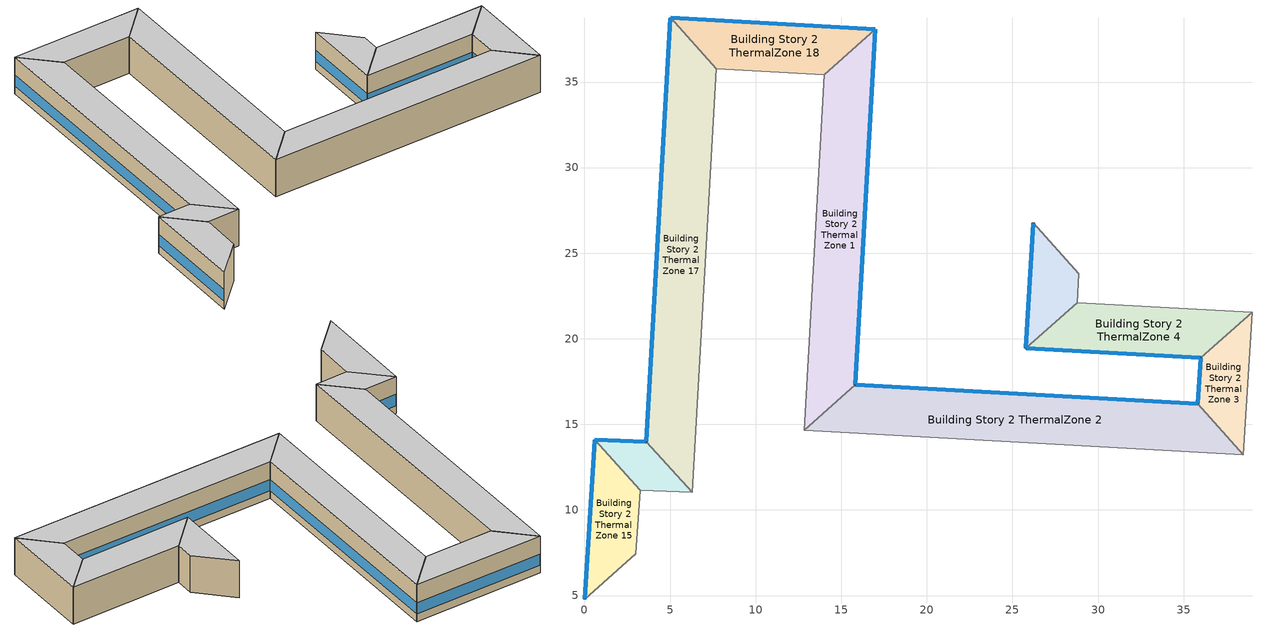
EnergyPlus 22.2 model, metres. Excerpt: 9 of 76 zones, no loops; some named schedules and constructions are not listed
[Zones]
Building Story 2 ThermalZone 1
 floor adiabatic (Typical Interior Floor): 17,38.09 15.83,17.33 12.84,14.66 14.02,35.43 z3.6
 wall outside (Typical Insulated Steel Framed Exterior Wall R-12.99): 15.83,17.33 17,38.09 z3.6:7.2
 wall adiabatic (Typical Interior Wall): 17,38.09 14.02,35.43 12.84,14.66 15.83,17.33 z3.6:7.2
 window (U 0.55 SHGC 0.25): 15.83,17.35 17,38.07 z4.36:5.44
 ceiling adiabatic (Typical Interior Ceiling): 14.02,35.43 12.84,14.66 15.83,17.33 17,38.09 z7.2
Building Story 2 ThermalZone 15
 floor adiabatic (Typical Interior Ceiling): 0,4.78 0.59,14.1 3.27,11.14 2.99,7.43 z3.6
 wall outside (Typical Insulated Steel Framed Exterior Wall R-12.99): 0.59,14.1 0,4.78 z3.6:7.2
 wall adiabatic (Typical Interior Wall): 0,4.78 2.99,7.43 3.27,11.14 0.59,14.1 z3.6:7.2
 window (U 0.55 SHGC 0.25): 0.58,14.08 0,4.8 z4.36:5.45
 ceiling adiabatic (Typical Interior Ceiling): 2.99,7.43 3.27,11.14 0.59,14.1 0,4.78 z7.2
Building Story 2 ThermalZone 16
 floor adiabatic (Typical Interior Ceiling): 0.59,14.1 3.6,13.99 6.29,11.04 3.27,11.14 z3.6
 wall outside (Typical Insulated Steel Framed Exterior Wall R-12.99): 3.6,13.99 0.59,14.1 z3.6:7.2
 wall adiabatic (Typical Interior Wall): 0.59,14.1 3.27,11.14 6.29,11.04 3.6,13.99 z3.6:7.2
 window (U 0.55 SHGC 0.25): 3.58,13.99 0.61,14.1 z4.36:5.46
 ceiling adiabatic (Typical Interior Ceiling): 3.27,11.14 6.29,11.04 3.6,13.99 0.59,14.1 z7.2
Building Story 2 ThermalZone 17
 floor adiabatic (Typical Interior Ceiling): 3.6,13.99 5.02,38.76 7.69,35.78 6.29,11.04 z3.6
 wall outside (Typical Insulated Steel Framed Exterior Wall R-12.99): 5.02,38.76 3.6,13.99 z3.6:7.2
 wall adiabatic (Typical Interior Wall): 3.6,13.99 6.29,11.04 7.69,35.78 5.02,38.76 z3.6:7.2
 window (U 0.55 SHGC 0.25): 5.02,38.73 3.6,14.02 z4.36:5.44
 ceiling adiabatic (Typical Interior Ceiling): 6.29,11.04 7.69,35.78 5.02,38.76 3.6,13.99 z7.2
Building Story 2 ThermalZone 18
 floor adiabatic (Typical Interior Ceiling): 5.02,38.76 17,38.09 14.02,35.43 7.69,35.78 z3.6
 wall outside (Typical Insulated Steel Framed Exterior Wall R-12.99): 17,38.09 5.02,38.76 z3.6:7.2
 wall adiabatic (Typical Interior Wall): 5.02,38.76 7.69,35.78 14.02,35.43 17,38.09 z3.6:7.2
 window (U 0.55 SHGC 0.25): 16.97,38.09 5.05,38.76 z4.36:5.45
 ceiling adiabatic (Typical Interior Ceiling): 7.69,35.78 14.02,35.43 17,38.09 5.02,38.76 z7.2
Building Story 2 ThermalZone 2
 floor adiabatic (Typical Interior Floor): 15.83,17.33 35.84,16.21 38.5,13.22 12.84,14.66 z3.6
 wall outside (Typical Insulated Steel Framed Exterior Wall R-12.99): 35.84,16.21 15.83,17.33 z3.6:7.2
 wall adiabatic (Typical Interior Wall): 15.83,17.33 12.84,14.66 38.5,13.22 35.84,16.21 z3.6:7.2
 window (U 0.55 SHGC 0.25): 35.81,16.22 15.85,17.32 z4.36:5.44
 ceiling adiabatic (Typical Interior Ceiling): 12.84,14.66 38.5,13.22 35.84,16.21 15.83,17.33 z7.2
Building Story 2 ThermalZone 3
 floor adiabatic (Typical Interior Floor): 35.84,16.21 36.01,18.88 39,21.54 38.5,13.22 z3.6
 wall outside (Typical Insulated Steel Framed Exterior Wall R-12.99): 36.01,18.88 35.84,16.21 z3.6:7.2
 wall adiabatic (Typical Interior Wall): 35.84,16.21 38.5,13.22 39,21.54 36.01,18.88 z3.6:7.2
 window (U 0.55 SHGC 0.25): 36.01,18.85 35.84,16.24 z4.36:5.46
 ceiling adiabatic (Typical Interior Ceiling): 38.5,13.22 39,21.54 36.01,18.88 35.84,16.21 z7.2
Building Story 2 ThermalZone 4
 floor adiabatic (Typical Interior Floor): 36.01,18.88 25.79,19.44 28.77,22.1 39,21.54 z3.6
 wall outside (Typical Insulated Steel Framed Exterior Wall R-12.99): 25.79,19.44 36.01,18.88 z3.6:7.2
 wall adiabatic (Typical Interior Wall): 36.01,18.88 39,21.54 28.77,22.1 25.79,19.44 z3.6:7.2
 window (U 0.55 SHGC 0.25): 25.82,19.43 35.98,18.88 z4.36:5.45
 ceiling adiabatic (Typical Interior Ceiling): 39,21.54 28.77,22.1 25.79,19.44 36.01,18.88 z7.2
Building Story 2 ThermalZone 5
 floor adiabatic (Typical Interior Floor): 25.79,19.44 26.21,26.77 28.88,23.78 28.77,22.1 z3.6
 wall outside (Typical Insulated Steel Framed Exterior Wall R-12.99): 26.21,26.77 25.79,19.44 z3.6:7.2
 wall adiabatic (Typical Interior Wall): 25.79,19.44 28.77,22.1 28.88,23.78 26.21,26.77 z3.6:7.2
 window (U 0.55 SHGC 0.25): 26.21,26.74 25.79,19.46 z4.36:5.45
 ceiling adiabatic (Typical Interior Ceiling): 28.77,22.1 28.88,23.78 26.21,26.77 25.79,19.44 z7.2
[SpaceList]
Story Ground Blended Space Type: Building Story 1 Space 14, Building Story 1 Space 1, Building Story 1 Space 4, Building Story 1 Space 5, Building Story 1 Space, Building Story 1 Space 6, Building Story 1 Space 7, Building Story 1 Space 8, Building Story 1 Space 10, Building Story 1 Space 11, Building Story 1 Space 12, Building Story 1 Space 13, Building Story 1 Space 15, Building Story 1 Space 3, Building Story 1 Space 2, Building Story 1 Space 9, Building Story 1 Space 18, Building Story 1 Space 17, Building Story 1 Space 16
[Lights] Zone or ZoneList or Space or SpaceList=Story Ground Blended Space Type; Design Level Calculation Method=Watts/Area; Return Air Fraction=0; Fraction Visible=0.2; Fraction Replaceable=1
Name | Schedule | Watts per Zone Floor Area {W/m2} | Fraction Radiant
Office OfficeLarge Data Center Lights 1 | OfficeLarge BLDG_LIGHT_SCH_2013 | 0.132749 | 0.7
Office OfficeLarge Main Data Center Lights 1 | OfficeLarge BLDG_LIGHT_SCH_2013 | 0.238666 | 0.7
SecondarySchool Auditorium Lights 1 | SchoolSecondary BLDG_LIGHT_SCH_2013 | 0.820262 | 0.37
SecondarySchool Cafeteria Lights 1 | SchoolSecondary BLDG_LIGHT_SCH_2013 | 0.535655 | 0.37
SecondarySchool ComputerRoom Lights 1 | SchoolSecondary BLDG_LIGHT_CLASSROOM_SCH_2013 | 1.56003 | 0.37
SecondarySchool Gym Lights 1 | SchoolSecondary BLDG_LIGHT_GYM_SCH_2013 | 1.52954 | 0.37
SecondarySchool Kitchen Lights 1 | SchoolSecondary BLDG_LIGHT_SCH_2013 | 0.343842 | 0.37
SecondarySchool Library Lights 1 | SchoolSecondary BLDG_LIGHT_LIBRARY_SCH_2013 | 1.31882 | 0.37
SecondarySchool Lobby Lights 1 | SchoolSecondary BLDG_LIGHT_LOBBYFLR1_SCH_2013 | 0.497551 | 0.37
SecondarySchool Mechanical Lights 1 | SchoolSecondary BLDG_LIGHT_MECHANICAL_SCH_2013 | 0.378666 | 0.37
SecondarySchool Office Lights 1 | SchoolSecondary BLDG_LIGHT_OFFICE_SCH_2013 | 1.55706 | 0.37
SecondarySchool Restroom Lights 1 | SchoolSecondary BLDG_LIGHT_BATH_SCH_2013 | 0.541778 | 0.37
[People] Zone or ZoneList or Space or SpaceList=Story Ground Blended Space Type; Number of People Calculation Method=People/Area; Fraction Radiant=0.3; Activity Level Schedule=SchoolSecondary ACTIVITY_SCH; Enable ASHRAE 55 Comfort Warnings=Yes; Mean Radiant Temperature Calculation Type=ZoneAveraged; Work Efficiency Schedule=Work Efficiency Schedule; Clothing Insulation Schedule=Clothing Schedule; Air Velocity Schedule=Air Velocity Schedule; Thermal Comfort Model 1 Type=Fanger
Name | Number of People Schedule | People per Floor Area {person/m2}
SecondarySchool Auditorium People 1 | SchoolSecondary BLDG_OCC_SCH_Auditorium | 0.1953
SecondarySchool Cafeteria People 1 | SchoolSecondary BLDG_OCC_SCH_Cafeteria | 0.0824085
SecondarySchool ComputerRoom People 1 | SchoolSecondary BLDG_OCC_SCH_Extend | 0.044033
SecondarySchool Gym People 1 | SchoolSecondary BLDG_OCC_SCH_Gym | 0.063731
SecondarySchool Kitchen People 1 | SchoolSecondary BLDG_OCC_SCH | 0.00432787
SecondarySchool Library People 1 | SchoolSecondary BLDG_OCC_SCH | 0.0110825
SecondarySchool Office People 1 | SchoolSecondary BLDG_OCC_SCH_Offices | 0.00701376
[ElectricEquipment] Zone or ZoneList or Space or SpaceList=Story Ground Blended Space Type; Design Level Calculation Method=Watts/Area
Name | Schedule | Watts per Zone Floor Area {W/m2} | Fraction Radiant | Fraction Latent | Fraction Lost
3 Elevator Fans | Elevator Schedule 3 | 0.0513869 | 0.5
3 Elevator Lift Motors | Elevator Schedule 1 | 26.6499 | 0 | 0 | 1
3 Elevator Lights | Elevator Schedule 2 | 0.0536958 | 0.5
Office OfficeLarge Data Center Elec Equip 1 | DataCenter_EQUIP_SCH | 3.23778 | 0.5 | 0 | 0
Office OfficeLarge Main Data Center Elec Equip 1 | DataCenter_EQUIP_SCH | 13.0975 | 0.5 | 0 | 0
SecondarySchool Auditorium Elec Equip 1 | SchoolSecondary BLDG_EQUIP_SCH_2013 | 0.598921 | 0.5 | 0 | 0
SecondarySchool Cafeteria Elec Equip 1 | SchoolSecondary KITCHEN_ELEC_EQUIP_SCH | 5.89221 | 0.5 | 0 | 0
SecondarySchool ComputerRoom Elec Equip 1 | SchoolSecondary BLDG_EQUIP_SCH_2013 | 2.33752 | 0.5 | 0 | 0
SecondarySchool Gym Elec Equip 1 | SchoolSecondary BLDG_EQUIP_SCH_2013 | 0.977208 | 0.5 | 0 | 0
SecondarySchool Kitchen Elec Equip 1 | SchoolSecondary KITCHEN_ELEC_EQUIP_SCH | 5.86805 | 0.3 | 0.25 | 0.2
SecondarySchool Library Elec Equip 1 | SchoolSecondary BLDG_EQUIP_SCH_2013 | 1.03067 | 0.5 | 0 | 0
SecondarySchool Lobby Elec Equip 1; SecondarySchool Restroom Elec Equip 1 | SchoolSecondary BLDG_EQUIP_SCH_2013 | 0.204549 | 0.5 | 0 | 0
SecondarySchool Mechanical Elec Equip 1 | SchoolSecondary BLDG_EQUIP_SCH_2013 | 0.333587 | 0.5 | 0 | 0
SecondarySchool Office Elec Equip 1 | SchoolSecondary BLDG_EQUIP_SCH_2013 | 1.40275 | 0.5 | 0 | 0
[GasEquipment]
SecondarySchool Kitchen Gas Equip 1: Zone or ZoneList or Space or SpaceList=Story Ground Blended Space Type; Schedule=SchoolSecondary KITCHEN_GAS_EQUIP_SCH; Design Level Calculation Method=Watts/Area; Power per Zone Floor Area {W/m2}=44.3139; Fraction Latent=0.1; Fraction Radiant=0.2; Fraction Lost=0.7
[ZoneInfiltration:DesignFlowRate] Zone or ZoneList or Space or SpaceList=Story Ground Blended Space Type; Schedule=Always On Discrete; Design Flow Rate Calculation Method=Flow/ExteriorArea; Constant Term Coefficient=0; Temperature Term Coefficient=0; Velocity Term Coefficient=0.224; Velocity Squared Term Coefficient=0
Name | Flow Rate per Exterior Surface Area {m3/s-m2}
SecondarySchool Auditorium A  - Story Ground Infiltration; SecondarySchool Auditorium C  - Story Ground Infiltration | 2.06687e-05
SecondarySchool Cafeteria A  - Story Ground Infiltration; SecondarySchool Cafeteria C  - Story Ground Infiltration | 1.3082e-05
SecondarySchool ComputerRoom A  - Story Ground Infiltration; SecondarySchool ComputerRoom C  - Story Ground Infiltration | 1.99715e-05
SecondarySchool Gym A  - Story Ground Infiltration; SecondarySchool Gym C  - Story Ground Infiltration | 1.87191e-05
SecondarySchool Gym A end_a - Story Ground Infiltration; SecondarySchool Gym C end_a - Story Ground Infiltration | 3.00085e-05
SecondarySchool Gym B end_a - Story Ground Infiltration; SecondarySchool Office B  - Story Ground Infiltration | 8.39062e-05
SecondarySchool Kitchen A  - Story Ground Infiltration; SecondarySchool Kitchen C  - Story Ground Infiltration | 4.51102e-06
SecondarySchool Library A  - Story Ground Infiltration; SecondarySchool Library C  - Story Ground Infiltration | 1.7593e-05
SecondarySchool Lobby A  - Story Ground Infiltration; SecondarySchool Lobby C  - Story Ground Infiltration; SecondarySchool Restroom A  - Story Ground Infiltration; SecondarySchool Restroom C  - Story Ground Infiltration | 8.77599e-06
SecondarySchool Mechanical A  - Story Ground Infiltration; SecondarySchool Mechanical C  - Story Ground Infiltration | 1.43122e-05
SecondarySchool Office A  - Story Ground Infiltration; SecondarySchool Office C  - Story Ground Infiltration | 3.72723e-05
[Schedule:Day:Interval]
SchoolSecondary BLDG_LIGHT_SCH_2013 Wkdy Day; SchoolSecondary BLDG_LIGHT_SCH_2013 Wkdy Day 2; SchoolSecondary BLDG_LIGHT_MECHANICAL_SCH_2013 Wkdy Day; SchoolSecondary BLDG_LIGHT_MECHANICAL_SCH_2013 Wkdy Day 2: No, 07:00, 0.1773, 21:00, 0.9, 24:00, 0.1773
SchoolSecondary BLDG_LIGHT_SCH_2013 Wknd Day; SchoolSecondary BLDG_LIGHT_SCH_2013 Wknd Day 1; SchoolSecondary BLDG_LIGHT_SCH_2013 Default; SchoolSecondary BLDG_LIGHT_LIBRARY_SCH_2013 Wknd Day; SchoolSecondary BLDG_LIGHT_LIBRARY_SCH_2013 Wknd Day 1; SchoolSecondary BLDG_LIGHT_LIBRARY_SCH_2013 Default; SchoolSecondary BLDG_LIGHT_LOBBYFLR1_SCH_2013 Wknd Day; SchoolSecondary BLDG_LIGHT_LOBBYFLR1_SCH_2013 Wknd Day 1; SchoolSecondary BLDG_LIGHT_LOBBYFLR1_SCH_2013 Default; SchoolSecondary BLDG_LIGHT_MECHANICAL_SCH_2013 Wknd Day; SchoolSecondary BLDG_LIGHT_MECHANICAL_SCH_2013 Wknd Day 1; SchoolSecondary BLDG_LIGHT_MECHANICAL_SCH_2013 Default; SchoolSecondary BLDG_LIGHT_OFFICE_SCH_2013 Wknd Day; SchoolSecondary BLDG_LIGHT_OFFICE_SCH_2013 Wknd Day 1; SchoolSecondary BLDG_LIGHT_OFFICE_SCH_2013 Default; SchoolSecondary BLDG_LIGHT_BATH_SCH_2013 Wknd Day; SchoolSecondary BLDG_LIGHT_BATH_SCH_2013 Wknd Day 1; SchoolSecondary BLDG_LIGHT_BATH_SCH_2013 Default: No, 24:00, 0.1773
SchoolSecondary BLDG_LIGHT_SCH_2013 Wkdy Day 1; SchoolSecondary BLDG_LIGHT_MECHANICAL_SCH_2013 Wkdy Day 1: No, 08:00, 0.1773, 20:00, 0.5, 24:00, 0.1773
SchoolSecondary BLDG_LIGHT_SCH_2013 Summer Design Day; SchoolSecondary BLDG_LIGHT_LIBRARY_SCH_2013 Summer Design Day; SchoolSecondary BLDG_LIGHT_LOBBYFLR1_SCH_2013 Summer Design Day; SchoolSecondary BLDG_LIGHT_MECHANICAL_SCH_2013 Summer Design Day; SchoolSecondary BLDG_LIGHT_OFFICE_SCH_2013 Summer Design Day; SchoolSecondary BLDG_LIGHT_BATH_SCH_2013 Summer Design Day; 72 space(s) Occ Sch Summer Design Day 3; 72 space(s) Occ Sch Winter Design Day 3; 72 space(s) Occ Sch Summer Design Day 1; 72 space(s) Occ Sch Winter Design Day 1; 72 space(s) Occ Sch Summer Design Day 2; 72 space(s) Occ Sch Winter Design Day 2; DataCenter_EQUIP_SCH Wknd|Wkdy|Hol Day 3; DataCenter_EQUIP_SCH Wknd|Wkdy|Hol Day 7; DataCenter_EQUIP_SCH Wknd|Wkdy|Hol Day 11; DataCenter_EQUIP_SCH Summer Design Day: No, 24:00, 1
SchoolSecondary BLDG_LIGHT_SCH_2013 Winter Design Day; SchoolSecondary BLDG_LIGHT_LIBRARY_SCH_2013 Winter Design Day; SchoolSecondary BLDG_LIGHT_LOBBYFLR1_SCH_2013 Winter Design Day; SchoolSecondary BLDG_LIGHT_MECHANICAL_SCH_2013 Winter Design Day; SchoolSecondary BLDG_LIGHT_OFFICE_SCH_2013 Winter Design Day; SchoolSecondary BLDG_LIGHT_BATH_SCH_2013 Winter Design Day; SchoolSecondary BLDG_OCC_SCH_Auditorium Wknd Day; SchoolSecondary BLDG_OCC_SCH_Auditorium Wknd Day 1; SchoolSecondary BLDG_OCC_SCH_Auditorium Default; SchoolSecondary BLDG_OCC_SCH_Auditorium Winter Design Day; SchoolSecondary BLDG_OCC_SCH_Cafeteria Wknd Day; SchoolSecondary BLDG_OCC_SCH_Cafeteria Wknd Day 1; SchoolSecondary BLDG_OCC_SCH_Cafeteria Default; SchoolSecondary BLDG_OCC_SCH_Cafeteria Winter Design Day; SchoolSecondary BLDG_OCC_SCH_Extend Wknd Day; SchoolSecondary BLDG_OCC_SCH_Extend Wknd Day 1; SchoolSecondary BLDG_OCC_SCH_Extend Default; SchoolSecondary BLDG_OCC_SCH_Extend Winter Design Day; SchoolSecondary BLDG_OCC_SCH_Offices Wknd Day; SchoolSecondary BLDG_OCC_SCH_Offices Wknd Day 1; SchoolSecondary BLDG_OCC_SCH_Offices Default; SchoolSecondary BLDG_OCC_SCH_Offices Winter Design Day; Schedule Day 3: No, 24:00, 0
SchoolSecondary BLDG_LIGHT_LIBRARY_SCH_2013 Wkdy Day; SchoolSecondary BLDG_LIGHT_LIBRARY_SCH_2013 Wkdy Day 2: No, 07:00, 0.1773, 08:00, 0.9, 21:00, 0.8325, 24:00, 0.1773
SchoolSecondary BLDG_LIGHT_LIBRARY_SCH_2013 Wkdy Day 1: No, 08:00, 0.1773, 20:00, 0.4625, 21:00, 0.164002, 24:00, 0.1773
SchoolSecondary BLDG_LIGHT_LOBBYFLR1_SCH_2013 Wkdy Day; SchoolSecondary BLDG_LIGHT_LOBBYFLR1_SCH_2013 Wkdy Day 2: No, 07:00, 0.1773, 08:00, 0.9, 21:00, 0.855, 24:00, 0.1773
SchoolSecondary BLDG_LIGHT_LOBBYFLR1_SCH_2013 Wkdy Day 1: No, 08:00, 0.1773, 20:00, 0.475, 21:00, 0.168435, 24:00, 0.1773
SchoolSecondary BLDG_LIGHT_OFFICE_SCH_2013 Wkdy Day; SchoolSecondary BLDG_LIGHT_OFFICE_SCH_2013 Wkdy Day 2: No, 07:00, 0.1773, 08:00, 0.9, 21:00, 0.747958, 24:00, 0.1773
SchoolSecondary BLDG_LIGHT_OFFICE_SCH_2013 Wkdy Day 1: No, 08:00, 0.1773, 20:00, 0.415533, 21:00, 0.147348, 24:00, 0.1773
SchoolSecondary BLDG_LIGHT_BATH_SCH_2013 Wkdy Day; SchoolSecondary BLDG_LIGHT_BATH_SCH_2013 Wkdy Day 2: No, 07:00, 0.1773, 08:00, 0.9, 21:00, 0.594, 24:00, 0.1773
SchoolSecondary BLDG_LIGHT_BATH_SCH_2013 Wkdy Day 1: No, 08:00, 0.1773, 20:00, 0.33, 21:00, 0.117018, 24:00, 0.1773
SchoolSecondary BLDG_OCC_SCH_Auditorium Wkdy|SmrDsn Day; SchoolSecondary BLDG_OCC_SCH_Auditorium Wkdy|SmrDsn Day 2; SchoolSecondary BLDG_OCC_SCH_Auditorium Summer Design Day: No, 08:00, 0, 15:00, 0.25, 20:00, 0.95, 24:00, 0
SchoolSecondary BLDG_OCC_SCH_Auditorium Wkdy|SmrDsn Day 1: No, 08:00, 0, 17:00, 0.15, 19:00, 0.35, 24:00, 0
SchoolSecondary BLDG_OCC_SCH_Cafeteria Wkdy|SmrDsn Day; SchoolSecondary BLDG_OCC_SCH_Cafeteria Wkdy|SmrDsn Day 2; SchoolSecondary BLDG_OCC_SCH_Cafeteria Summer Design Day: No, 09:00, 0, 15:00, 0.95, 20:00, 0.35, 24:00, 0
SchoolSecondary BLDG_OCC_SCH_Cafeteria Wkdy|SmrDsn Day 1: No, 09:00, 0, 17:00, 0.15, 19:00, 0.35, 24:00, 0
SchoolSecondary BLDG_OCC_SCH_Extend Wkdy|SmrDsn Day; SchoolSecondary BLDG_OCC_SCH_Extend Wkdy|SmrDsn Day 2; SchoolSecondary BLDG_OCC_SCH_Extend Summer Design Day: No, 08:00, 0, 21:00, 0.95, 24:00, 0
SchoolSecondary BLDG_OCC_SCH_Extend Wkdy|SmrDsn Day 1: No, 08:00, 0, 21:00, 0.5, 24:00, 0
SchoolSecondary BLDG_OCC_SCH_Offices Wkdy|SmrDsn Day; SchoolSecondary BLDG_OCC_SCH_Offices Wkdy|SmrDsn Day 2; SchoolSecondary BLDG_OCC_SCH_Offices Summer Design Day: No, 08:00, 0, 17:00, 0.95, 21:00, 0.15, 24:00, 0
SchoolSecondary BLDG_OCC_SCH_Offices Wkdy|SmrDsn Day 1: No, 08:00, 0, 17:00, 0.5, 21:00, 0.15, 24:00, 0
72 space(s) Occ Sch Thursday 19; 72 space(s) Occ Sch Friday 19; 72 space(s) Occ Sch Default 3; 72 space(s) Occ Sch Tuesday 19; 72 space(s) Occ Sch Wednesday 19; 72 space(s) Occ Sch Tuesday 18; 72 space(s) Occ Sch Wednesday 18; 72 space(s) Occ Sch Thursday 18; 72 space(s) Occ Sch Friday 18; 72 space(s) Occ Sch Monday 16; 72 space(s) Occ Sch Tuesday 16; 72 space(s) Occ Sch Wednesday 16; 72 space(s) Occ Sch Thursday 16; 72 space(s) Occ Sch Friday 16; 72 space(s) Occ Sch Monday 14; 72 space(s) Occ Sch Wednesday 15; 72 space(s) Occ Sch Thursday 15; 72 space(s) Occ Sch Friday 15; 72 space(s) Occ Sch Monday 13; 72 space(s) Occ Sch Tuesday 15; 72 space(s) Occ Sch Thursday 14; 72 space(s) Occ Sch Friday 14; 72 space(s) Occ Sch Default 2; 72 space(s) Occ Sch Tuesday 14; 72 space(s) Occ Sch Wednesday 14; 72 space(s) Occ Sch Tuesday 13; 72 space(s) Occ Sch Wednesday 13; 72 space(s) Occ Sch Thursday 13; 72 space(s) Occ Sch Friday 13; 72 space(s) Occ Sch Monday 12; 72 space(s) Occ Sch Tuesday 11; 72 space(s) Occ Sch Wednesday 11; 72 space(s) Occ Sch Thursday 11; 72 space(s) Occ Sch Friday 11; 72 space(s) Occ Sch Monday 10; 72 space(s) Occ Sch Wednesday 10; 72 space(s) Occ Sch Thursday 10; 72 space(s) Occ Sch Friday 10; 72 space(s) Occ Sch Monday 9; 72 space(s) Occ Sch Tuesday 10: No, 05:00, 0, 07:00, 1, 08:00, 1, 09:00, 1, 11:00, 0, 13:00, 1, 14:00, 0, 15:00, 1, 16:00, 1, 17:00, 1, 18:00, 1, 19:00, 0, 20:00, 1, 21:00, 1, 22:00, 1, 24:00, 0
72 space(s) Occ Sch Saturday 3; 72 space(s) Occ Sch Saturday 2: No, 05:00, 0, 06:00, 1, 07:00, 0, 08:00, 1, 11:00, 0, 12:00, 1, 16:00, 0, 17:00, 1, 18:00, 0, 19:00, 1, 24:00, 0
72 space(s) Occ Sch Sunday 3; 72 space(s) Occ Sch Sunday 2: No, 05:00, 0, 06:00, 1, 17:00, 0, 18:00, 1, 24:00, 0
72 space(s) Occ Sch Wednesday 17; 72 space(s) Occ Sch Thursday 17; 72 space(s) Occ Sch Friday 17; 72 space(s) Occ Sch Monday 15; 72 space(s) Occ Sch Tuesday 17; 72 space(s) Occ Sch Wednesday 12; 72 space(s) Occ Sch Thursday 12; 72 space(s) Occ Sch Friday 12; 72 space(s) Occ Sch Monday 11; 72 space(s) Occ Sch Tuesday 12: No, 05:00, 0, 07:00, 1, 08:00, 1, 09:00, 1, 11:00, 0, 13:00, 1, 16:00, 0, 17:00, 1, 18:00, 1, 19:00, 1, 20:00, 0, 21:00, 1, 22:00, 1, 24:00, 0
72 space(s) Occ Sch Thursday 9; 72 space(s) Occ Sch Friday 9; 72 space(s) Occ Sch Default 1; 72 space(s) Occ Sch Tuesday 9; 72 space(s) Occ Sch Wednesday 9; 72 space(s) Occ Sch Wednesday 5; 72 space(s) Occ Sch Thursday 5; 72 space(s) Occ Sch Friday 5; 72 space(s) Occ Sch Monday 5; 72 space(s) Occ Sch Tuesday 5: No, 05:00, 0, 07:00, 0.0103739, 08:00, 0.600649, 09:00, 0.0975146, 11:00, 0, 13:00, 0.0466825, 14:00, 0, 15:00, 0.108926, 16:00, 0.193992, 17:00, 0.0757294, 18:00, 0.0207478, 19:00, 0, 20:00, 0.267647, 21:00, 0.259347, 22:00, 0.00518695, 24:00, 0
72 space(s) Occ Sch Saturday 1: No, 05:00, 0, 06:00, 0.0103739, 07:00, 0, 08:00, 0.0207478, 11:00, 0, 12:00, 0.0207478, 16:00, 0, 17:00, 0.00518695, 18:00, 0, 19:00, 0.00518695, 24:00, 0
72 space(s) Occ Sch Sunday 1: No, 05:00, 0, 06:00, 0.00518695, 17:00, 0, 18:00, 0.00518695, 24:00, 0
72 space(s) Occ Sch Tuesday 8; 72 space(s) Occ Sch Wednesday 8; 72 space(s) Occ Sch Thursday 8; 72 space(s) Occ Sch Friday 8; 72 space(s) Occ Sch Monday 8; 72 space(s) Occ Sch Tuesday 6; 72 space(s) Occ Sch Wednesday 6; 72 space(s) Occ Sch Thursday 6; 72 space(s) Occ Sch Friday 6; 72 space(s) Occ Sch Monday 6: No, 05:00, 0, 07:00, 0.0103739, 08:00, 0.310179, 09:00, 0.098552, 11:00, 0, 13:00, 0.0477199, 14:00, 0, 15:00, 0.108926, 16:00, 0.0954398, 17:00, 0.0757294, 18:00, 0.0207478, 19:00, 0, 20:00, 0.267647, 21:00, 0.259347, 22:00, 0.00518695, 24:00, 0
72 space(s) Occ Sch Wednesday 7; 72 space(s) Occ Sch Thursday 7; 72 space(s) Occ Sch Friday 7; 72 space(s) Occ Sch Monday 7; 72 space(s) Occ Sch Tuesday 7: No, 05:00, 0, 07:00, 0.0103739, 08:00, 0.257273, 09:00, 0.0155608, 11:00, 0, 13:00, 0.0466825, 16:00, 0, 17:00, 0.00207478, 18:00, 0.0207478, 19:00, 0.121375, 20:00, 0, 21:00, 0.13901, 22:00, 0.00518695, 24:00, 0
DataCenter_EQUIP_SCH Wknd|Wkdy|Hol Day; DataCenter_EQUIP_SCH Wknd|Wkdy|Hol Day 4; DataCenter_EQUIP_SCH Wknd|Wkdy|Hol Day 8; DataCenter_EQUIP_SCH Winter Design Day 11: No, 24:00, 0.25
DataCenter_EQUIP_SCH Wknd|Wkdy|Hol Day 1; DataCenter_EQUIP_SCH Wknd|Wkdy|Hol Day 5; DataCenter_EQUIP_SCH Wknd|Wkdy|Hol Day 9: No, 24:00, 0.5
DataCenter_EQUIP_SCH Wknd|Wkdy|Hol Day 2; DataCenter_EQUIP_SCH Wknd|Wkdy|Hol Day 6; DataCenter_EQUIP_SCH Wknd|Wkdy|Hol Day 10: No, 24:00, 0.75
SchoolSecondary KITCHEN_ELEC_EQUIP_SCH Wkdy Day; SchoolSecondary KITCHEN_ELEC_EQUIP_SCH Wkdy Day 1; SchoolSecondary KITCHEN_ELEC_EQUIP_SCH Wkdy Day 2; SchoolSecondary KITCHEN_ELEC_EQUIP_SCH Summer Design Day: No, 08:00, 0.1, 10:00, 0.15, 13:00, 0.25, 15:00, 0.15, 24:00, 0.1
SchoolSecondary KITCHEN_ELEC_EQUIP_SCH Wknd Day; SchoolSecondary KITCHEN_ELEC_EQUIP_SCH Wknd Day 1; SchoolSecondary KITCHEN_ELEC_EQUIP_SCH Default; SchoolSecondary KITCHEN_ELEC_EQUIP_SCH Winter Design Day: No, 24:00, 0.1
SchoolSecondary KITCHEN_GAS_EQUIP_SCH Wkdy|SmrDsn Day; SchoolSecondary KITCHEN_GAS_EQUIP_SCH Wkdy|SmrDsn Day 1; SchoolSecondary KITCHEN_GAS_EQUIP_SCH Wkdy|SmrDsn Day 2; SchoolSecondary KITCHEN_GAS_EQUIP_SCH Summer Design Day: No, 08:00, 0.02, 10:00, 0.15, 13:00, 0.2, 15:00, 0.1, 24:00, 0.02
SchoolSecondary KITCHEN_GAS_EQUIP_SCH Wknd Day; SchoolSecondary KITCHEN_GAS_EQUIP_SCH Wknd Day 1; SchoolSecondary KITCHEN_GAS_EQUIP_SCH Default; SchoolSecondary KITCHEN_GAS_EQUIP_SCH Winter Design Day: No, 24:00, 0.02
[Schedule:Week:Daily]
SchoolSecondary BLDG_LIGHT_SCH_2013 Week Rule - Jan1-Jan3: SchoolSecondary BLDG_LIGHT_SCH_2013 Wkdy Day, SchoolSecondary BLDG_LIGHT_SCH_2013 Wkdy Day, SchoolSecondary BLDG_LIGHT_SCH_2013 Wkdy Day, SchoolSecondary BLDG_LIGHT_SCH_2013 Wkdy Day, SchoolSecondary BLDG_LIGHT_SCH_2013 Wkdy Day, SchoolSecondary BLDG_LIGHT_SCH_2013 Wkdy Day, SchoolSecondary BLDG_LIGHT_SCH_2013 Wknd Day, SchoolSecondary BLDG_LIGHT_SCH_2013 Default, SchoolSecondary BLDG_LIGHT_SCH_2013 Summer Design Day, SchoolSecondary BLDG_LIGHT_SCH_2013 Winter Design Day, SchoolSecondary BLDG_LIGHT_SCH_2013 Default, SchoolSecondary BLDG_LIGHT_SCH_2013 Default
SchoolSecondary BLDG_LIGHT_SCH_2013 Week Rule - Jan4-Jun27: SchoolSecondary BLDG_LIGHT_SCH_2013 Wknd Day, SchoolSecondary BLDG_LIGHT_SCH_2013 Wkdy Day, SchoolSecondary BLDG_LIGHT_SCH_2013 Wkdy Day, SchoolSecondary BLDG_LIGHT_SCH_2013 Wkdy Day, SchoolSecondary BLDG_LIGHT_SCH_2013 Wkdy Day, SchoolSecondary BLDG_LIGHT_SCH_2013 Wkdy Day, SchoolSecondary BLDG_LIGHT_SCH_2013 Wknd Day, SchoolSecondary BLDG_LIGHT_SCH_2013 Default, SchoolSecondary BLDG_LIGHT_SCH_2013 Summer Design Day, SchoolSecondary BLDG_LIGHT_SCH_2013 Winter Design Day, SchoolSecondary BLDG_LIGHT_SCH_2013 Default, SchoolSecondary BLDG_LIGHT_SCH_2013 Default
SchoolSecondary BLDG_LIGHT_SCH_2013 Week Rule - Jun28-Jul4: SchoolSecondary BLDG_LIGHT_SCH_2013 Wknd Day, SchoolSecondary BLDG_LIGHT_SCH_2013 Wkdy Day, SchoolSecondary BLDG_LIGHT_SCH_2013 Wkdy Day, SchoolSecondary BLDG_LIGHT_SCH_2013 Wkdy Day 1, SchoolSecondary BLDG_LIGHT_SCH_2013 Wkdy Day 1, SchoolSecondary BLDG_LIGHT_SCH_2013 Wkdy Day 1, SchoolSecondary BLDG_LIGHT_SCH_2013 Wknd Day 1, SchoolSecondary BLDG_LIGHT_SCH_2013 Default, SchoolSecondary BLDG_LIGHT_SCH_2013 Summer Design Day, SchoolSecondary BLDG_LIGHT_SCH_2013 Winter Design Day, SchoolSecondary BLDG_LIGHT_SCH_2013 Default, SchoolSecondary BLDG_LIGHT_SCH_2013 Default
SchoolSecondary BLDG_LIGHT_SCH_2013 Week Rule - Jul5-Aug29: SchoolSecondary BLDG_LIGHT_SCH_2013 Wknd Day 1, SchoolSecondary BLDG_LIGHT_SCH_2013 Wkdy Day 1, SchoolSecondary BLDG_LIGHT_SCH_2013 Wkdy Day 1, SchoolSecondary BLDG_LIGHT_SCH_2013 Wkdy Day 1, SchoolSecondary BLDG_LIGHT_SCH_2013 Wkdy Day 1, SchoolSecondary BLDG_LIGHT_SCH_2013 Wkdy Day 1, SchoolSecondary BLDG_LIGHT_SCH_2013 Wknd Day 1, SchoolSecondary BLDG_LIGHT_SCH_2013 Default, SchoolSecondary BLDG_LIGHT_SCH_2013 Summer Design Day, SchoolSecondary BLDG_LIGHT_SCH_2013 Winter Design Day, SchoolSecondary BLDG_LIGHT_SCH_2013 Default, SchoolSecondary BLDG_LIGHT_SCH_2013 Default
SchoolSecondary BLDG_LIGHT_SCH_2013 Week Rule - Aug30-Sep5: SchoolSecondary BLDG_LIGHT_SCH_2013 Wknd Day 1, SchoolSecondary BLDG_LIGHT_SCH_2013 Wkdy Day 1, SchoolSecondary BLDG_LIGHT_SCH_2013 Wkdy Day 2, SchoolSecondary BLDG_LIGHT_SCH_2013 Wkdy Day 2, SchoolSecondary BLDG_LIGHT_SCH_2013 Wkdy Day 2, SchoolSecondary BLDG_LIGHT_SCH_2013 Wkdy Day 2, SchoolSecondary BLDG_LIGHT_SCH_2013 Default, SchoolSecondary BLDG_LIGHT_SCH_2013 Default, SchoolSecondary BLDG_LIGHT_SCH_2013 Summer Design Day, SchoolSecondary BLDG_LIGHT_SCH_2013 Winter Design Day, SchoolSecondary BLDG_LIGHT_SCH_2013 Default, SchoolSecondary BLDG_LIGHT_SCH_2013 Default
SchoolSecondary BLDG_LIGHT_SCH_2013 Week Rule - Sep6-Dec31: SchoolSecondary BLDG_LIGHT_SCH_2013 Default, SchoolSecondary BLDG_LIGHT_SCH_2013 Wkdy Day 2, SchoolSecondary BLDG_LIGHT_SCH_2013 Wkdy Day 2, SchoolSecondary BLDG_LIGHT_SCH_2013 Wkdy Day 2, SchoolSecondary BLDG_LIGHT_SCH_2013 Wkdy Day 2, SchoolSecondary BLDG_LIGHT_SCH_2013 Wkdy Day 2, SchoolSecondary BLDG_LIGHT_SCH_2013 Default, SchoolSecondary BLDG_LIGHT_SCH_2013 Default, SchoolSecondary BLDG_LIGHT_SCH_2013 Summer Design Day, SchoolSecondary BLDG_LIGHT_SCH_2013 Winter Design Day, SchoolSecondary BLDG_LIGHT_SCH_2013 Default, SchoolSecondary BLDG_LIGHT_SCH_2013 Default
SchoolSecondary BLDG_LIGHT_LIBRARY_SCH_2013 Week Rule - Jan1-Jan3: SchoolSecondary BLDG_LIGHT_LIBRARY_SCH_2013 Wkdy Day, SchoolSecondary BLDG_LIGHT_LIBRARY_SCH_2013 Wkdy Day, SchoolSecondary BLDG_LIGHT_LIBRARY_SCH_2013 Wkdy Day, SchoolSecondary BLDG_LIGHT_LIBRARY_SCH_2013 Wkdy Day, SchoolSecondary BLDG_LIGHT_LIBRARY_SCH_2013 Wkdy Day, SchoolSecondary BLDG_LIGHT_LIBRARY_SCH_2013 Wkdy Day, SchoolSecondary BLDG_LIGHT_LIBRARY_SCH_2013 Wknd Day, SchoolSecondary BLDG_LIGHT_LIBRARY_SCH_2013 Default, SchoolSecondary BLDG_LIGHT_LIBRARY_SCH_2013 Summer Design Day, SchoolSecondary BLDG_LIGHT_LIBRARY_SCH_2013 Winter Design Day, SchoolSecondary BLDG_LIGHT_LIBRARY_SCH_2013 Default, SchoolSecondary BLDG_LIGHT_LIBRARY_SCH_2013 Default
SchoolSecondary BLDG_LIGHT_LIBRARY_SCH_2013 Week Rule - Jan4-Jun27: SchoolSecondary BLDG_LIGHT_LIBRARY_SCH_2013 Wknd Day, SchoolSecondary BLDG_LIGHT_LIBRARY_SCH_2013 Wkdy Day, SchoolSecondary BLDG_LIGHT_LIBRARY_SCH_2013 Wkdy Day, SchoolSecondary BLDG_LIGHT_LIBRARY_SCH_2013 Wkdy Day, SchoolSecondary BLDG_LIGHT_LIBRARY_SCH_2013 Wkdy Day, SchoolSecondary BLDG_LIGHT_LIBRARY_SCH_2013 Wkdy Day, SchoolSecondary BLDG_LIGHT_LIBRARY_SCH_2013 Wknd Day, SchoolSecondary BLDG_LIGHT_LIBRARY_SCH_2013 Default, SchoolSecondary BLDG_LIGHT_LIBRARY_SCH_2013 Summer Design Day, SchoolSecondary BLDG_LIGHT_LIBRARY_SCH_2013 Winter Design Day, SchoolSecondary BLDG_LIGHT_LIBRARY_SCH_2013 Default, SchoolSecondary BLDG_LIGHT_LIBRARY_SCH_2013 Default
SchoolSecondary BLDG_LIGHT_LIBRARY_SCH_2013 Week Rule - Jun28-Jul4: SchoolSecondary BLDG_LIGHT_LIBRARY_SCH_2013 Wknd Day, SchoolSecondary BLDG_LIGHT_LIBRARY_SCH_2013 Wkdy Day, SchoolSecondary BLDG_LIGHT_LIBRARY_SCH_2013 Wkdy Day, SchoolSecondary BLDG_LIGHT_LIBRARY_SCH_2013 Wkdy Day 1, SchoolSecondary BLDG_LIGHT_LIBRARY_SCH_2013 Wkdy Day 1, SchoolSecondary BLDG_LIGHT_LIBRARY_SCH_2013 Wkdy Day 1, SchoolSecondary BLDG_LIGHT_LIBRARY_SCH_2013 Wknd Day 1, SchoolSecondary BLDG_LIGHT_LIBRARY_SCH_2013 Default, SchoolSecondary BLDG_LIGHT_LIBRARY_SCH_2013 Summer Design Day, SchoolSecondary BLDG_LIGHT_LIBRARY_SCH_2013 Winter Design Day, SchoolSecondary BLDG_LIGHT_LIBRARY_SCH_2013 Default, SchoolSecondary BLDG_LIGHT_LIBRARY_SCH_2013 Default
SchoolSecondary BLDG_LIGHT_LIBRARY_SCH_2013 Week Rule - Jul5-Aug29: SchoolSecondary BLDG_LIGHT_LIBRARY_SCH_2013 Wknd Day 1, SchoolSecondary BLDG_LIGHT_LIBRARY_SCH_2013 Wkdy Day 1, SchoolSecondary BLDG_LIGHT_LIBRARY_SCH_2013 Wkdy Day 1, SchoolSecondary BLDG_LIGHT_LIBRARY_SCH_2013 Wkdy Day 1, SchoolSecondary BLDG_LIGHT_LIBRARY_SCH_2013 Wkdy Day 1, SchoolSecondary BLDG_LIGHT_LIBRARY_SCH_2013 Wkdy Day 1, SchoolSecondary BLDG_LIGHT_LIBRARY_SCH_2013 Wknd Day 1, SchoolSecondary BLDG_LIGHT_LIBRARY_SCH_2013 Default, SchoolSecondary BLDG_LIGHT_LIBRARY_SCH_2013 Summer Design Day, SchoolSecondary BLDG_LIGHT_LIBRARY_SCH_2013 Winter Design Day, SchoolSecondary BLDG_LIGHT_LIBRARY_SCH_2013 Default, SchoolSecondary BLDG_LIGHT_LIBRARY_SCH_2013 Default
SchoolSecondary BLDG_LIGHT_LIBRARY_SCH_2013 Week Rule - Aug30-Sep5: SchoolSecondary BLDG_LIGHT_LIBRARY_SCH_2013 Wknd Day 1, SchoolSecondary BLDG_LIGHT_LIBRARY_SCH_2013 Wkdy Day 1, SchoolSecondary BLDG_LIGHT_LIBRARY_SCH_2013 Wkdy Day 2, SchoolSecondary BLDG_LIGHT_LIBRARY_SCH_2013 Wkdy Day 2, SchoolSecondary BLDG_LIGHT_LIBRARY_SCH_2013 Wkdy Day 2, SchoolSecondary BLDG_LIGHT_LIBRARY_SCH_2013 Wkdy Day 2, SchoolSecondary BLDG_LIGHT_LIBRARY_SCH_2013 Default, SchoolSecondary BLDG_LIGHT_LIBRARY_SCH_2013 Default, SchoolSecondary BLDG_LIGHT_LIBRARY_SCH_2013 Summer Design Day, SchoolSecondary BLDG_LIGHT_LIBRARY_SCH_2013 Winter Design Day, SchoolSecondary BLDG_LIGHT_LIBRARY_SCH_2013 Default, SchoolSecondary BLDG_LIGHT_LIBRARY_SCH_2013 Default
SchoolSecondary BLDG_LIGHT_LIBRARY_SCH_2013 Week Rule - Sep6-Dec31: SchoolSecondary BLDG_LIGHT_LIBRARY_SCH_2013 Default, SchoolSecondary BLDG_LIGHT_LIBRARY_SCH_2013 Wkdy Day 2, SchoolSecondary BLDG_LIGHT_LIBRARY_SCH_2013 Wkdy Day 2, SchoolSecondary BLDG_LIGHT_LIBRARY_SCH_2013 Wkdy Day 2, SchoolSecondary BLDG_LIGHT_LIBRARY_SCH_2013 Wkdy Day 2, SchoolSecondary BLDG_LIGHT_LIBRARY_SCH_2013 Wkdy Day 2, SchoolSecondary BLDG_LIGHT_LIBRARY_SCH_2013 Default, SchoolSecondary BLDG_LIGHT_LIBRARY_SCH_2013 Default, SchoolSecondary BLDG_LIGHT_LIBRARY_SCH_2013 Summer Design Day, SchoolSecondary BLDG_LIGHT_LIBRARY_SCH_2013 Winter Design Day, SchoolSecondary BLDG_LIGHT_LIBRARY_SCH_2013 Default, SchoolSecondary BLDG_LIGHT_LIBRARY_SCH_2013 Default
SchoolSecondary BLDG_LIGHT_LOBBYFLR1_SCH_2013 Week Rule - Jan1-Jan3: SchoolSecondary BLDG_LIGHT_LOBBYFLR1_SCH_2013 Wkdy Day, SchoolSecondary BLDG_LIGHT_LOBBYFLR1_SCH_2013 Wkdy Day, SchoolSecondary BLDG_LIGHT_LOBBYFLR1_SCH_2013 Wkdy Day, SchoolSecondary BLDG_LIGHT_LOBBYFLR1_SCH_2013 Wkdy Day, SchoolSecondary BLDG_LIGHT_LOBBYFLR1_SCH_2013 Wkdy Day, SchoolSecondary BLDG_LIGHT_LOBBYFLR1_SCH_2013 Wkdy Day, SchoolSecondary BLDG_LIGHT_LOBBYFLR1_SCH_2013 Wknd Day, SchoolSecondary BLDG_LIGHT_LOBBYFLR1_SCH_2013 Default, SchoolSecondary BLDG_LIGHT_LOBBYFLR1_SCH_2013 Summer Design Day, SchoolSecondary BLDG_LIGHT_LOBBYFLR1_SCH_2013 Winter Design Day, SchoolSecondary BLDG_LIGHT_LOBBYFLR1_SCH_2013 Default, SchoolSecondary BLDG_LIGHT_LOBBYFLR1_SCH_2013 Default
SchoolSecondary BLDG_LIGHT_LOBBYFLR1_SCH_2013 Week Rule - Jan4-Jun27: SchoolSecondary BLDG_LIGHT_LOBBYFLR1_SCH_2013 Wknd Day, SchoolSecondary BLDG_LIGHT_LOBBYFLR1_SCH_2013 Wkdy Day, SchoolSecondary BLDG_LIGHT_LOBBYFLR1_SCH_2013 Wkdy Day, SchoolSecondary BLDG_LIGHT_LOBBYFLR1_SCH_2013 Wkdy Day, SchoolSecondary BLDG_LIGHT_LOBBYFLR1_SCH_2013 Wkdy Day, SchoolSecondary BLDG_LIGHT_LOBBYFLR1_SCH_2013 Wkdy Day, SchoolSecondary BLDG_LIGHT_LOBBYFLR1_SCH_2013 Wknd Day, SchoolSecondary BLDG_LIGHT_LOBBYFLR1_SCH_2013 Default, SchoolSecondary BLDG_LIGHT_LOBBYFLR1_SCH_2013 Summer Design Day, SchoolSecondary BLDG_LIGHT_LOBBYFLR1_SCH_2013 Winter Design Day, SchoolSecondary BLDG_LIGHT_LOBBYFLR1_SCH_2013 Default, SchoolSecondary BLDG_LIGHT_LOBBYFLR1_SCH_2013 Default
SchoolSecondary BLDG_LIGHT_LOBBYFLR1_SCH_2013 Week Rule - Jun28-Jul4: SchoolSecondary BLDG_LIGHT_LOBBYFLR1_SCH_2013 Wknd Day, SchoolSecondary BLDG_LIGHT_LOBBYFLR1_SCH_2013 Wkdy Day, SchoolSecondary BLDG_LIGHT_LOBBYFLR1_SCH_2013 Wkdy Day, SchoolSecondary BLDG_LIGHT_LOBBYFLR1_SCH_2013 Wkdy Day 1, SchoolSecondary BLDG_LIGHT_LOBBYFLR1_SCH_2013 Wkdy Day 1, SchoolSecondary BLDG_LIGHT_LOBBYFLR1_SCH_2013 Wkdy Day 1, SchoolSecondary BLDG_LIGHT_LOBBYFLR1_SCH_2013 Wknd Day 1, SchoolSecondary BLDG_LIGHT_LOBBYFLR1_SCH_2013 Default, SchoolSecondary BLDG_LIGHT_LOBBYFLR1_SCH_2013 Summer Design Day, SchoolSecondary BLDG_LIGHT_LOBBYFLR1_SCH_2013 Winter Design Day, SchoolSecondary BLDG_LIGHT_LOBBYFLR1_SCH_2013 Default, SchoolSecondary BLDG_LIGHT_LOBBYFLR1_SCH_2013 Default
SchoolSecondary BLDG_LIGHT_LOBBYFLR1_SCH_2013 Week Rule - Jul5-Aug29: SchoolSecondary BLDG_LIGHT_LOBBYFLR1_SCH_2013 Wknd Day 1, SchoolSecondary BLDG_LIGHT_LOBBYFLR1_SCH_2013 Wkdy Day 1, SchoolSecondary BLDG_LIGHT_LOBBYFLR1_SCH_2013 Wkdy Day 1, SchoolSecondary BLDG_LIGHT_LOBBYFLR1_SCH_2013 Wkdy Day 1, SchoolSecondary BLDG_LIGHT_LOBBYFLR1_SCH_2013 Wkdy Day 1, SchoolSecondary BLDG_LIGHT_LOBBYFLR1_SCH_2013 Wkdy Day 1, SchoolSecondary BLDG_LIGHT_LOBBYFLR1_SCH_2013 Wknd Day 1, SchoolSecondary BLDG_LIGHT_LOBBYFLR1_SCH_2013 Default, SchoolSecondary BLDG_LIGHT_LOBBYFLR1_SCH_2013 Summer Design Day, SchoolSecondary BLDG_LIGHT_LOBBYFLR1_SCH_2013 Winter Design Day, SchoolSecondary BLDG_LIGHT_LOBBYFLR1_SCH_2013 Default, SchoolSecondary BLDG_LIGHT_LOBBYFLR1_SCH_2013 Default
SchoolSecondary BLDG_LIGHT_LOBBYFLR1_SCH_2013 Week Rule - Aug30-Sep5: SchoolSecondary BLDG_LIGHT_LOBBYFLR1_SCH_2013 Wknd Day 1, SchoolSecondary BLDG_LIGHT_LOBBYFLR1_SCH_2013 Wkdy Day 1, SchoolSecondary BLDG_LIGHT_LOBBYFLR1_SCH_2013 Wkdy Day 2, SchoolSecondary BLDG_LIGHT_LOBBYFLR1_SCH_2013 Wkdy Day 2, SchoolSecondary BLDG_LIGHT_LOBBYFLR1_SCH_2013 Wkdy Day 2, SchoolSecondary BLDG_LIGHT_LOBBYFLR1_SCH_2013 Wkdy Day 2, SchoolSecondary BLDG_LIGHT_LOBBYFLR1_SCH_2013 Default, SchoolSecondary BLDG_LIGHT_LOBBYFLR1_SCH_2013 Default, SchoolSecondary BLDG_LIGHT_LOBBYFLR1_SCH_2013 Summer Design Day, SchoolSecondary BLDG_LIGHT_LOBBYFLR1_SCH_2013 Winter Design Day, SchoolSecondary BLDG_LIGHT_LOBBYFLR1_SCH_2013 Default, SchoolSecondary BLDG_LIGHT_LOBBYFLR1_SCH_2013 Default
SchoolSecondary BLDG_LIGHT_LOBBYFLR1_SCH_2013 Week Rule - Sep6-Dec31: SchoolSecondary BLDG_LIGHT_LOBBYFLR1_SCH_2013 Default, SchoolSecondary BLDG_LIGHT_LOBBYFLR1_SCH_2013 Wkdy Day 2, SchoolSecondary BLDG_LIGHT_LOBBYFLR1_SCH_2013 Wkdy Day 2, SchoolSecondary BLDG_LIGHT_LOBBYFLR1_SCH_2013 Wkdy Day 2, SchoolSecondary BLDG_LIGHT_LOBBYFLR1_SCH_2013 Wkdy Day 2, SchoolSecondary BLDG_LIGHT_LOBBYFLR1_SCH_2013 Wkdy Day 2, SchoolSecondary BLDG_LIGHT_LOBBYFLR1_SCH_2013 Default, SchoolSecondary BLDG_LIGHT_LOBBYFLR1_SCH_2013 Default, SchoolSecondary BLDG_LIGHT_LOBBYFLR1_SCH_2013 Summer Design Day, SchoolSecondary BLDG_LIGHT_LOBBYFLR1_SCH_2013 Winter Design Day, SchoolSecondary BLDG_LIGHT_LOBBYFLR1_SCH_2013 Default, SchoolSecondary BLDG_LIGHT_LOBBYFLR1_SCH_2013 Default
SchoolSecondary BLDG_LIGHT_MECHANICAL_SCH_2013 Week Rule - Jan1-Jan3: SchoolSecondary BLDG_LIGHT_MECHANICAL_SCH_2013 Wkdy Day, SchoolSecondary BLDG_LIGHT_MECHANICAL_SCH_2013 Wkdy Day, SchoolSecondary BLDG_LIGHT_MECHANICAL_SCH_2013 Wkdy Day, SchoolSecondary BLDG_LIGHT_MECHANICAL_SCH_2013 Wkdy Day, SchoolSecondary BLDG_LIGHT_MECHANICAL_SCH_2013 Wkdy Day, SchoolSecondary BLDG_LIGHT_MECHANICAL_SCH_2013 Wkdy Day, SchoolSecondary BLDG_LIGHT_MECHANICAL_SCH_2013 Wknd Day, SchoolSecondary BLDG_LIGHT_MECHANICAL_SCH_2013 Default, SchoolSecondary BLDG_LIGHT_MECHANICAL_SCH_2013 Summer Design Day, SchoolSecondary BLDG_LIGHT_MECHANICAL_SCH_2013 Winter Design Day, SchoolSecondary BLDG_LIGHT_MECHANICAL_SCH_2013 Default, SchoolSecondary BLDG_LIGHT_MECHANICAL_SCH_2013 Default
SchoolSecondary BLDG_LIGHT_MECHANICAL_SCH_2013 Week Rule - Jan4-Jun27: SchoolSecondary BLDG_LIGHT_MECHANICAL_SCH_2013 Wknd Day, SchoolSecondary BLDG_LIGHT_MECHANICAL_SCH_2013 Wkdy Day, SchoolSecondary BLDG_LIGHT_MECHANICAL_SCH_2013 Wkdy Day, SchoolSecondary BLDG_LIGHT_MECHANICAL_SCH_2013 Wkdy Day, SchoolSecondary BLDG_LIGHT_MECHANICAL_SCH_2013 Wkdy Day, SchoolSecondary BLDG_LIGHT_MECHANICAL_SCH_2013 Wkdy Day, SchoolSecondary BLDG_LIGHT_MECHANICAL_SCH_2013 Wknd Day, SchoolSecondary BLDG_LIGHT_MECHANICAL_SCH_2013 Default, SchoolSecondary BLDG_LIGHT_MECHANICAL_SCH_2013 Summer Design Day, SchoolSecondary BLDG_LIGHT_MECHANICAL_SCH_2013 Winter Design Day, SchoolSecondary BLDG_LIGHT_MECHANICAL_SCH_2013 Default, SchoolSecondary BLDG_LIGHT_MECHANICAL_SCH_2013 Default
SchoolSecondary BLDG_LIGHT_MECHANICAL_SCH_2013 Week Rule - Jun28-Jul4: SchoolSecondary BLDG_LIGHT_MECHANICAL_SCH_2013 Wknd Day, SchoolSecondary BLDG_LIGHT_MECHANICAL_SCH_2013 Wkdy Day, SchoolSecondary BLDG_LIGHT_MECHANICAL_SCH_2013 Wkdy Day, SchoolSecondary BLDG_LIGHT_MECHANICAL_SCH_2013 Wkdy Day 1, SchoolSecondary BLDG_LIGHT_MECHANICAL_SCH_2013 Wkdy Day 1, SchoolSecondary BLDG_LIGHT_MECHANICAL_SCH_2013 Wkdy Day 1, SchoolSecondary BLDG_LIGHT_MECHANICAL_SCH_2013 Wknd Day 1, SchoolSecondary BLDG_LIGHT_MECHANICAL_SCH_2013 Default, SchoolSecondary BLDG_LIGHT_MECHANICAL_SCH_2013 Summer Design Day, SchoolSecondary BLDG_LIGHT_MECHANICAL_SCH_2013 Winter Design Day, SchoolSecondary BLDG_LIGHT_MECHANICAL_SCH_2013 Default, SchoolSecondary BLDG_LIGHT_MECHANICAL_SCH_2013 Default
SchoolSecondary BLDG_LIGHT_MECHANICAL_SCH_2013 Week Rule - Jul5-Aug29: SchoolSecondary BLDG_LIGHT_MECHANICAL_SCH_2013 Wknd Day 1, SchoolSecondary BLDG_LIGHT_MECHANICAL_SCH_2013 Wkdy Day 1, SchoolSecondary BLDG_LIGHT_MECHANICAL_SCH_2013 Wkdy Day 1, SchoolSecondary BLDG_LIGHT_MECHANICAL_SCH_2013 Wkdy Day 1, SchoolSecondary BLDG_LIGHT_MECHANICAL_SCH_2013 Wkdy Day 1, SchoolSecondary BLDG_LIGHT_MECHANICAL_SCH_2013 Wkdy Day 1, SchoolSecondary BLDG_LIGHT_MECHANICAL_SCH_2013 Wknd Day 1, SchoolSecondary BLDG_LIGHT_MECHANICAL_SCH_2013 Default, SchoolSecondary BLDG_LIGHT_MECHANICAL_SCH_2013 Summer Design Day, SchoolSecondary BLDG_LIGHT_MECHANICAL_SCH_2013 Winter Design Day, SchoolSecondary BLDG_LIGHT_MECHANICAL_SCH_2013 Default, SchoolSecondary BLDG_LIGHT_MECHANICAL_SCH_2013 Default
SchoolSecondary BLDG_LIGHT_MECHANICAL_SCH_2013 Week Rule - Aug30-Sep5: SchoolSecondary BLDG_LIGHT_MECHANICAL_SCH_2013 Wknd Day 1, SchoolSecondary BLDG_LIGHT_MECHANICAL_SCH_2013 Wkdy Day 1, SchoolSecondary BLDG_LIGHT_MECHANICAL_SCH_2013 Wkdy Day 2, SchoolSecondary BLDG_LIGHT_MECHANICAL_SCH_2013 Wkdy Day 2, SchoolSecondary BLDG_LIGHT_MECHANICAL_SCH_2013 Wkdy Day 2, SchoolSecondary BLDG_LIGHT_MECHANICAL_SCH_2013 Wkdy Day 2, SchoolSecondary BLDG_LIGHT_MECHANICAL_SCH_2013 Default, SchoolSecondary BLDG_LIGHT_MECHANICAL_SCH_2013 Default, SchoolSecondary BLDG_LIGHT_MECHANICAL_SCH_2013 Summer Design Day, SchoolSecondary BLDG_LIGHT_MECHANICAL_SCH_2013 Winter Design Day, SchoolSecondary BLDG_LIGHT_MECHANICAL_SCH_2013 Default, SchoolSecondary BLDG_LIGHT_MECHANICAL_SCH_2013 Default
SchoolSecondary BLDG_LIGHT_MECHANICAL_SCH_2013 Week Rule - Sep6-Dec31: SchoolSecondary BLDG_LIGHT_MECHANICAL_SCH_2013 Default, SchoolSecondary BLDG_LIGHT_MECHANICAL_SCH_2013 Wkdy Day 2, SchoolSecondary BLDG_LIGHT_MECHANICAL_SCH_2013 Wkdy Day 2, SchoolSecondary BLDG_LIGHT_MECHANICAL_SCH_2013 Wkdy Day 2, SchoolSecondary BLDG_LIGHT_MECHANICAL_SCH_2013 Wkdy Day 2, SchoolSecondary BLDG_LIGHT_MECHANICAL_SCH_2013 Wkdy Day 2, SchoolSecondary BLDG_LIGHT_MECHANICAL_SCH_2013 Default, SchoolSecondary BLDG_LIGHT_MECHANICAL_SCH_2013 Default, SchoolSecondary BLDG_LIGHT_MECHANICAL_SCH_2013 Summer Design Day, SchoolSecondary BLDG_LIGHT_MECHANICAL_SCH_2013 Winter Design Day, SchoolSecondary BLDG_LIGHT_MECHANICAL_SCH_2013 Default, SchoolSecondary BLDG_LIGHT_MECHANICAL_SCH_2013 Default
SchoolSecondary BLDG_LIGHT_OFFICE_SCH_2013 Week Rule - Jan1-Jan3: SchoolSecondary BLDG_LIGHT_OFFICE_SCH_2013 Wkdy Day, SchoolSecondary BLDG_LIGHT_OFFICE_SCH_2013 Wkdy Day, SchoolSecondary BLDG_LIGHT_OFFICE_SCH_2013 Wkdy Day, SchoolSecondary BLDG_LIGHT_OFFICE_SCH_2013 Wkdy Day, SchoolSecondary BLDG_LIGHT_OFFICE_SCH_2013 Wkdy Day, SchoolSecondary BLDG_LIGHT_OFFICE_SCH_2013 Wkdy Day, SchoolSecondary BLDG_LIGHT_OFFICE_SCH_2013 Wknd Day, SchoolSecondary BLDG_LIGHT_OFFICE_SCH_2013 Default, SchoolSecondary BLDG_LIGHT_OFFICE_SCH_2013 Summer Design Day, SchoolSecondary BLDG_LIGHT_OFFICE_SCH_2013 Winter Design Day, SchoolSecondary BLDG_LIGHT_OFFICE_SCH_2013 Default, SchoolSecondary BLDG_LIGHT_OFFICE_SCH_2013 Default
SchoolSecondary BLDG_LIGHT_OFFICE_SCH_2013 Week Rule - Jan4-Jun27: SchoolSecondary BLDG_LIGHT_OFFICE_SCH_2013 Wknd Day, SchoolSecondary BLDG_LIGHT_OFFICE_SCH_2013 Wkdy Day, SchoolSecondary BLDG_LIGHT_OFFICE_SCH_2013 Wkdy Day, SchoolSecondary BLDG_LIGHT_OFFICE_SCH_2013 Wkdy Day, SchoolSecondary BLDG_LIGHT_OFFICE_SCH_2013 Wkdy Day, SchoolSecondary BLDG_LIGHT_OFFICE_SCH_2013 Wkdy Day, SchoolSecondary BLDG_LIGHT_OFFICE_SCH_2013 Wknd Day, SchoolSecondary BLDG_LIGHT_OFFICE_SCH_2013 Default, SchoolSecondary BLDG_LIGHT_OFFICE_SCH_2013 Summer Design Day, SchoolSecondary BLDG_LIGHT_OFFICE_SCH_2013 Winter Design Day, SchoolSecondary BLDG_LIGHT_OFFICE_SCH_2013 Default, SchoolSecondary BLDG_LIGHT_OFFICE_SCH_2013 Default
SchoolSecondary BLDG_LIGHT_OFFICE_SCH_2013 Week Rule - Jun28-Jul4: SchoolSecondary BLDG_LIGHT_OFFICE_SCH_2013 Wknd Day, SchoolSecondary BLDG_LIGHT_OFFICE_SCH_2013 Wkdy Day, SchoolSecondary BLDG_LIGHT_OFFICE_SCH_2013 Wkdy Day, SchoolSecondary BLDG_LIGHT_OFFICE_SCH_2013 Wkdy Day 1, SchoolSecondary BLDG_LIGHT_OFFICE_SCH_2013 Wkdy Day 1, SchoolSecondary BLDG_LIGHT_OFFICE_SCH_2013 Wkdy Day 1, SchoolSecondary BLDG_LIGHT_OFFICE_SCH_2013 Wknd Day 1, SchoolSecondary BLDG_LIGHT_OFFICE_SCH_2013 Default, SchoolSecondary BLDG_LIGHT_OFFICE_SCH_2013 Summer Design Day, SchoolSecondary BLDG_LIGHT_OFFICE_SCH_2013 Winter Design Day, SchoolSecondary BLDG_LIGHT_OFFICE_SCH_2013 Default, SchoolSecondary BLDG_LIGHT_OFFICE_SCH_2013 Default
SchoolSecondary BLDG_LIGHT_OFFICE_SCH_2013 Week Rule - Jul5-Aug29: SchoolSecondary BLDG_LIGHT_OFFICE_SCH_2013 Wknd Day 1, SchoolSecondary BLDG_LIGHT_OFFICE_SCH_2013 Wkdy Day 1, SchoolSecondary BLDG_LIGHT_OFFICE_SCH_2013 Wkdy Day 1, SchoolSecondary BLDG_LIGHT_OFFICE_SCH_2013 Wkdy Day 1, SchoolSecondary BLDG_LIGHT_OFFICE_SCH_2013 Wkdy Day 1, SchoolSecondary BLDG_LIGHT_OFFICE_SCH_2013 Wkdy Day 1, SchoolSecondary BLDG_LIGHT_OFFICE_SCH_2013 Wknd Day 1, SchoolSecondary BLDG_LIGHT_OFFICE_SCH_2013 Default, SchoolSecondary BLDG_LIGHT_OFFICE_SCH_2013 Summer Design Day, SchoolSecondary BLDG_LIGHT_OFFICE_SCH_2013 Winter Design Day, SchoolSecondary BLDG_LIGHT_OFFICE_SCH_2013 Default, SchoolSecondary BLDG_LIGHT_OFFICE_SCH_2013 Default
SchoolSecondary BLDG_LIGHT_OFFICE_SCH_2013 Week Rule - Aug30-Sep5: SchoolSecondary BLDG_LIGHT_OFFICE_SCH_2013 Wknd Day 1, SchoolSecondary BLDG_LIGHT_OFFICE_SCH_2013 Wkdy Day 1, SchoolSecondary BLDG_LIGHT_OFFICE_SCH_2013 Wkdy Day 2, SchoolSecondary BLDG_LIGHT_OFFICE_SCH_2013 Wkdy Day 2, SchoolSecondary BLDG_LIGHT_OFFICE_SCH_2013 Wkdy Day 2, SchoolSecondary BLDG_LIGHT_OFFICE_SCH_2013 Wkdy Day 2, SchoolSecondary BLDG_LIGHT_OFFICE_SCH_2013 Default, SchoolSecondary BLDG_LIGHT_OFFICE_SCH_2013 Default, SchoolSecondary BLDG_LIGHT_OFFICE_SCH_2013 Summer Design Day, SchoolSecondary BLDG_LIGHT_OFFICE_SCH_2013 Winter Design Day, SchoolSecondary BLDG_LIGHT_OFFICE_SCH_2013 Default, SchoolSecondary BLDG_LIGHT_OFFICE_SCH_2013 Default
